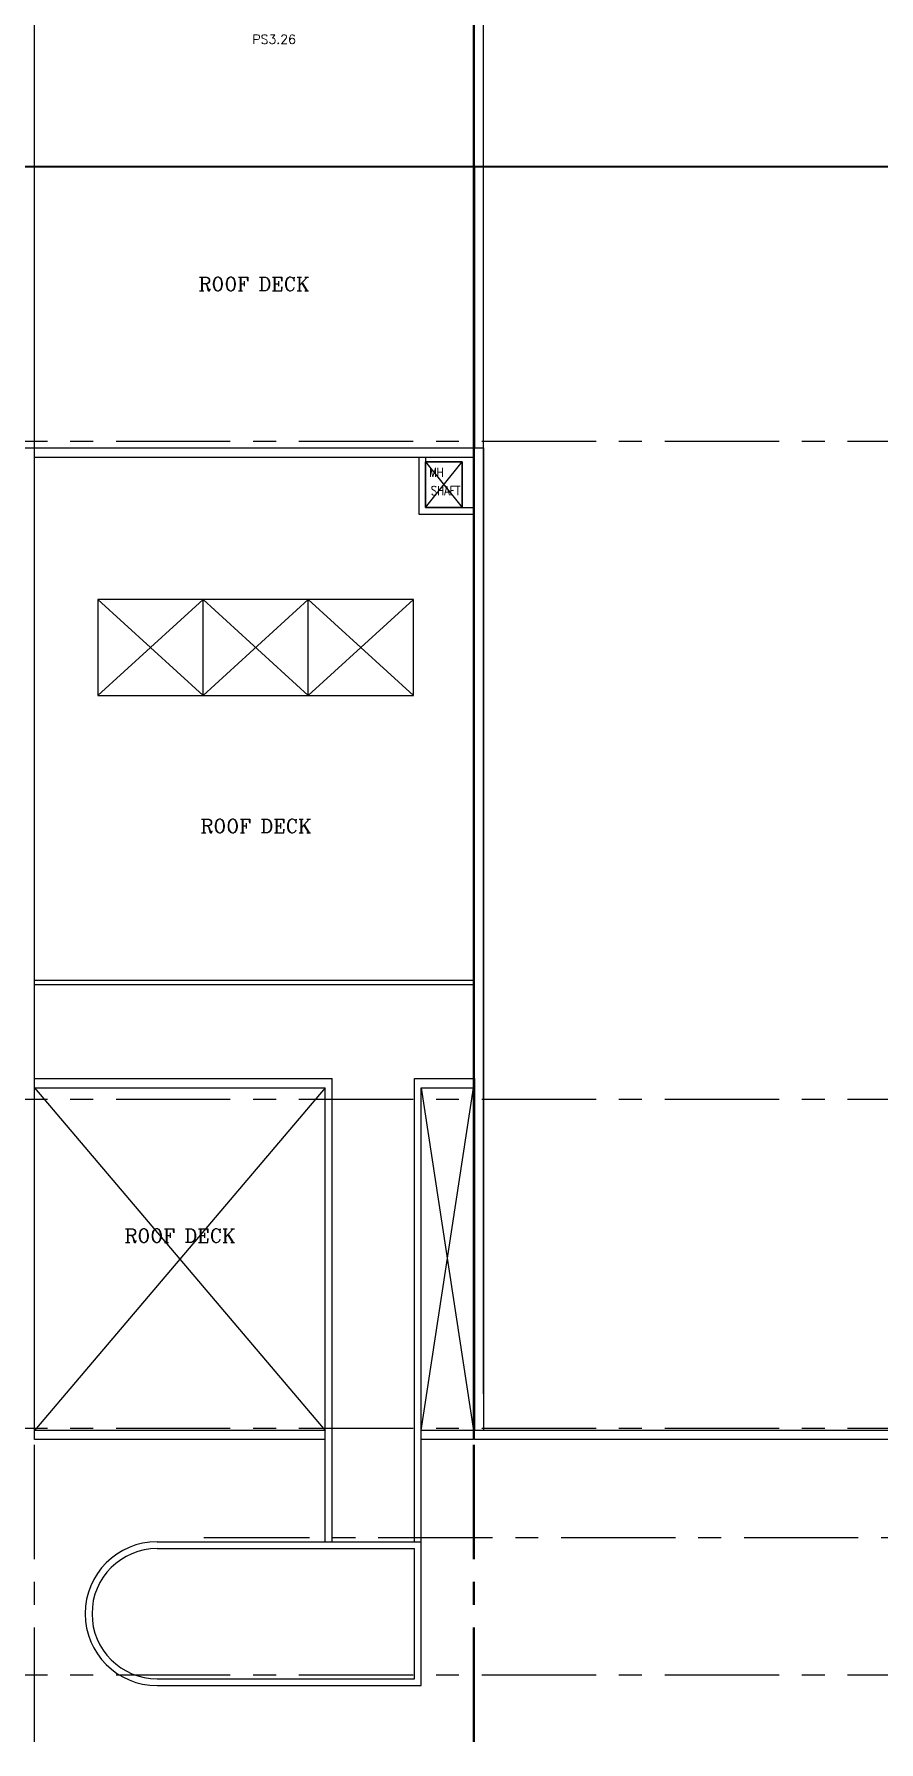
# Model space of a CAD drawing. Extents: x 88808.2 to 88901.9, y 39921.6 to 40000.1.
# Drawn here: x 88851.14 to 88869.61, y 39921.62 to 39958.99 of the extents above; entities that cross this region are included whole.
import ezdxf
from ezdxf.enums import TextEntityAlignment as Align

# ---------------------------------------------------------------- set-up
doc = ezdxf.new("R2010")
doc.units = 0
doc.header["$MEASUREMENT"] = 0
doc.linetypes.add('CENTERX2', pattern=[4, 2.5, -0.5, 0.5, -0.5])
for name, color, linetype in [('AXES', 11, 'CENTERX2'), ('DOOR', 9, 'CONTINUOUS'), ('E-TRXT', 4, 'CONTINUOUS'), ('EJ', 9, 'CONTINUOUS'), ('RM-NAME', 2, 'CONTINUOUS'), ('ROOF', 9, 'CONTINUOUS'), ('ROOF1', 11, 'CONTINUOUS'), ('SHAFT', 9, 'CONTINUOUS'), ('WIN', 9, 'CONTINUOUS')]:
    doc.layers.add(name, color=color, linetype=linetype)
doc.styles.add('ROMANC', font='romanc', dxfattribs={"height": 0.1})
doc.styles.add('ROMANS', font='ROMANS.shx')

msp = doc.modelspace()

# ---------------------------------------------------------------- linework, layer by layer
at = {"layer": 'AXES'}
for p, q in [((88851.15, 39921.615), (88851.15, 39999.078)), ((88860.75, 39921.615), (88860.75, 39999.078)), ((88860.77, 39921.615), (88860.77, 39999.078)), ((88809.28, 39956.1), (88876.97, 39956.1)), ((88809.28, 39956.08), (88876.97, 39956.08)), ((88808.93, 39950.08), (88876.97, 39950.08)), ((88808.93, 39935.68), (88876.97, 39935.68)), ((88808.93, 39928.48), (88876.97, 39928.48)), ((88901.164, 39926.08), (88854.848, 39926.08)), ((88808.93, 39923.08), (88876.97, 39923.08))]:
    msp.add_line(p, q, dxfattribs=at)
at = {"layer": 'DOOR', "color": 0, "linetype": 'Continuous'}
for p, q in [((88850.93, 39949.93), (88860.97, 39949.93)), ((88851.15, 39949.73), (88860.75, 39949.73))]:
    msp.add_line(p, q, dxfattribs=at)
at = {"layer": 'EJ'}
for p, q in [((88851.15, 39928.23), (88851.15, 39987.55)), ((88860.75, 39928.23), (88860.75, 39987.55)), ((88860.77, 39928.23), (88860.77, 39987.55)), ((88860.77, 39929.234), (88860.77, 39987.55)), ((88818.48, 39956.1), (88894.046, 39956.1)), ((88818.48, 39956.08), (88894.046, 39956.08)), ((88860.77, 39936.08), (88860.77, 39949.93)), ((88860.75, 39936.08), (88860.75, 39938.18)), ((88860.77, 39936.08), (88860.77, 39938.18))]:
    msp.add_line(p, q, dxfattribs=at)
at = {"layer": 'EJ', "color": 8}
for p, q in [((88860.75, 39956.08), (88860.75, 39949.93)), ((88860.77, 39956.08), (88860.77, 39949.93))]:
    msp.add_line(p, q, dxfattribs=at)
at = {"layer": 'ROOF'}
for p, q in [((88860.97, 39929.234), (88860.97, 39987.35)), ((88860.75, 39949.93), (88860.75, 39936.08)), ((88860.97, 39949.93), (88860.97, 39928.43)), ((88860.75, 39938.28), (88851.15, 39938.28)), ((88860.75, 39938.18), (88851.15, 39938.18)), ((88851.15, 39936.13), (88857.655, 39936.13)), ((88857.655, 39925.995), (88857.655, 39936.13)), ((88859.455, 39925.995), (88859.455, 39936.13)), ((88859.455, 39936.13), (88860.75, 39936.13)), ((88860.75, 39928.43), (88860.75, 39936.13)), ((88860.77, 39936.13), (88860.77, 39928.43)), ((88851.15, 39935.93), (88857.505, 39935.93)), ((88857.505, 39925.995), (88857.505, 39935.93)), ((88859.605, 39925.995), (88859.605, 39935.93)), ((88859.605, 39935.93), (88860.75, 39935.93))]:
    msp.add_line(p, q, dxfattribs=at)
at = {"layer": 'ROOF', "color": 0, "linetype": 'Continuous'}
for p, q in [((88857.505, 39928.43), (88851.15, 39928.43)), ((88857.505, 39928.23), (88851.15, 39928.23)), ((88860.75, 39928.43), (88859.605, 39928.43)), ((88860.75, 39928.23), (88859.605, 39928.23)), ((88894.211, 39928.43), (88860.77, 39928.43)), ((88894.211, 39928.23), (88860.77, 39928.23)), ((88853.83, 39925.995), (88859.605, 39925.995)), ((88859.605, 39922.845), (88859.605, 39925.995)), ((88853.83, 39925.845), (88859.455, 39925.845)), ((88859.455, 39922.995), (88859.455, 39925.845)), ((88853.83, 39922.995), (88859.455, 39922.995)), ((88853.83, 39922.845), (88859.605, 39922.845))]:
    msp.add_line(p, q, dxfattribs=at)
for radius in [1.575, 1.425]:
    msp.add_arc((88853.83, 39924.42), radius, 90, 270, dxfattribs=at)
at = {"layer": 'ROOF1'}
for p, q in [((88859.435, 39946.617), (88852.535, 39946.617)), ((88852.535, 39946.617), (88852.535, 39944.517)), ((88859.435, 39944.517), (88859.435, 39946.617)), ((88852.535, 39944.517), (88859.435, 39944.517))]:
    msp.add_line(p, q, dxfattribs=at)
at = {"layer": 'SHAFT', "linetype": 'ByBlock'}
for p, q in [((88859.7, 39948.63), (88860.5, 39949.63)), ((88859.7, 39949.63), (88860.5, 39948.63))]:
    msp.add_line(p, q, dxfattribs=at)
at = {"layer": 'SHAFT', "linetype": 'Continuous'}
for p, q in [((88851.15, 39935.93), (88857.505, 39928.43)), ((88857.505, 39935.93), (88851.15, 39928.43)), ((88859.605, 39935.93), (88860.75, 39928.43)), ((88859.605, 39928.43), (88860.75, 39935.93))]:
    msp.add_line(p, q, dxfattribs=at)
at = {"layer": 'SHAFT', "color": 7, "linetype": 'Continuous'}
for points in [[(88859.55, 39949.73), (88859.55, 39948.48), (88860.75, 39948.48)], [(88859.7, 39949.73), (88859.7, 39948.63), (88860.75, 39948.63)]]:
    msp.add_lwpolyline(points, dxfattribs=at)
at = {"layer": 'SHAFT', "linetype": 'ByBlock'}
msp.add_lwpolyline([(88859.7, 39949.63), (88860.5, 39949.63), (88860.5, 39948.63), (88859.7, 39948.63)], close=True, dxfattribs=at)
msp.add_lwpolyline([(88859.7, 39949.63), (88860.5, 39949.63), (88860.5, 39948.63), (88859.7, 39948.63)], close=True, dxfattribs=at)
at = {"layer": 'SHAFT', "linetype": 'ByBlock', "ltscale": 0.3}
msp.add_lwpolyline([(88859.7, 39948.63), (88860.5, 39948.63), (88860.5, 39949.63), (88859.7, 39949.63)], close=True, dxfattribs=at)
at = {"layer": 'WIN'}
for p, q in [((88854.835, 39946.617), (88852.535, 39944.517)), ((88852.535, 39946.617), (88854.835, 39944.517)), ((88857.135, 39944.517), (88854.835, 39946.617)), ((88854.835, 39944.517), (88857.135, 39946.617)), ((88854.835, 39944.517), (88854.835, 39946.617)), ((88859.435, 39946.617), (88857.135, 39944.517)), ((88857.135, 39946.617), (88859.435, 39944.517)), ((88857.135, 39944.517), (88857.135, 39946.617))]:
    msp.add_line(p, q, dxfattribs=at)

# ---------------------------------------------------------------- texts
at = {"layer": 'E-TRXT', "color": 4, "style": 'ROMANS'}
msp.add_text('PS3.26', height=0.2, dxfattribs=at).set_placement((88855.913, 39958.774))
at = {"layer": 'RM-NAME', "color": 9, "style": 'ROMANC', "width": 1}
for p in [(88855.942, 39953.519), (88855.985, 39941.656), (88854.323, 39932.692)]:
    msp.add_text('ROOF DECK', height=0.3, dxfattribs=at).set_placement(p, align=Align.MIDDLE)
at = {"layer": 'SHAFT', "style": 'ROMANS', "width": 0.8}
for s, p in [('MH', (88859.937, 39949.398)), ('SHAFT', (88860.138, 39948.998))]:
    msp.add_text(s, height=0.2, dxfattribs=at).set_placement(p, align=Align.MIDDLE)

doc.saveas('drawing.dxf')
